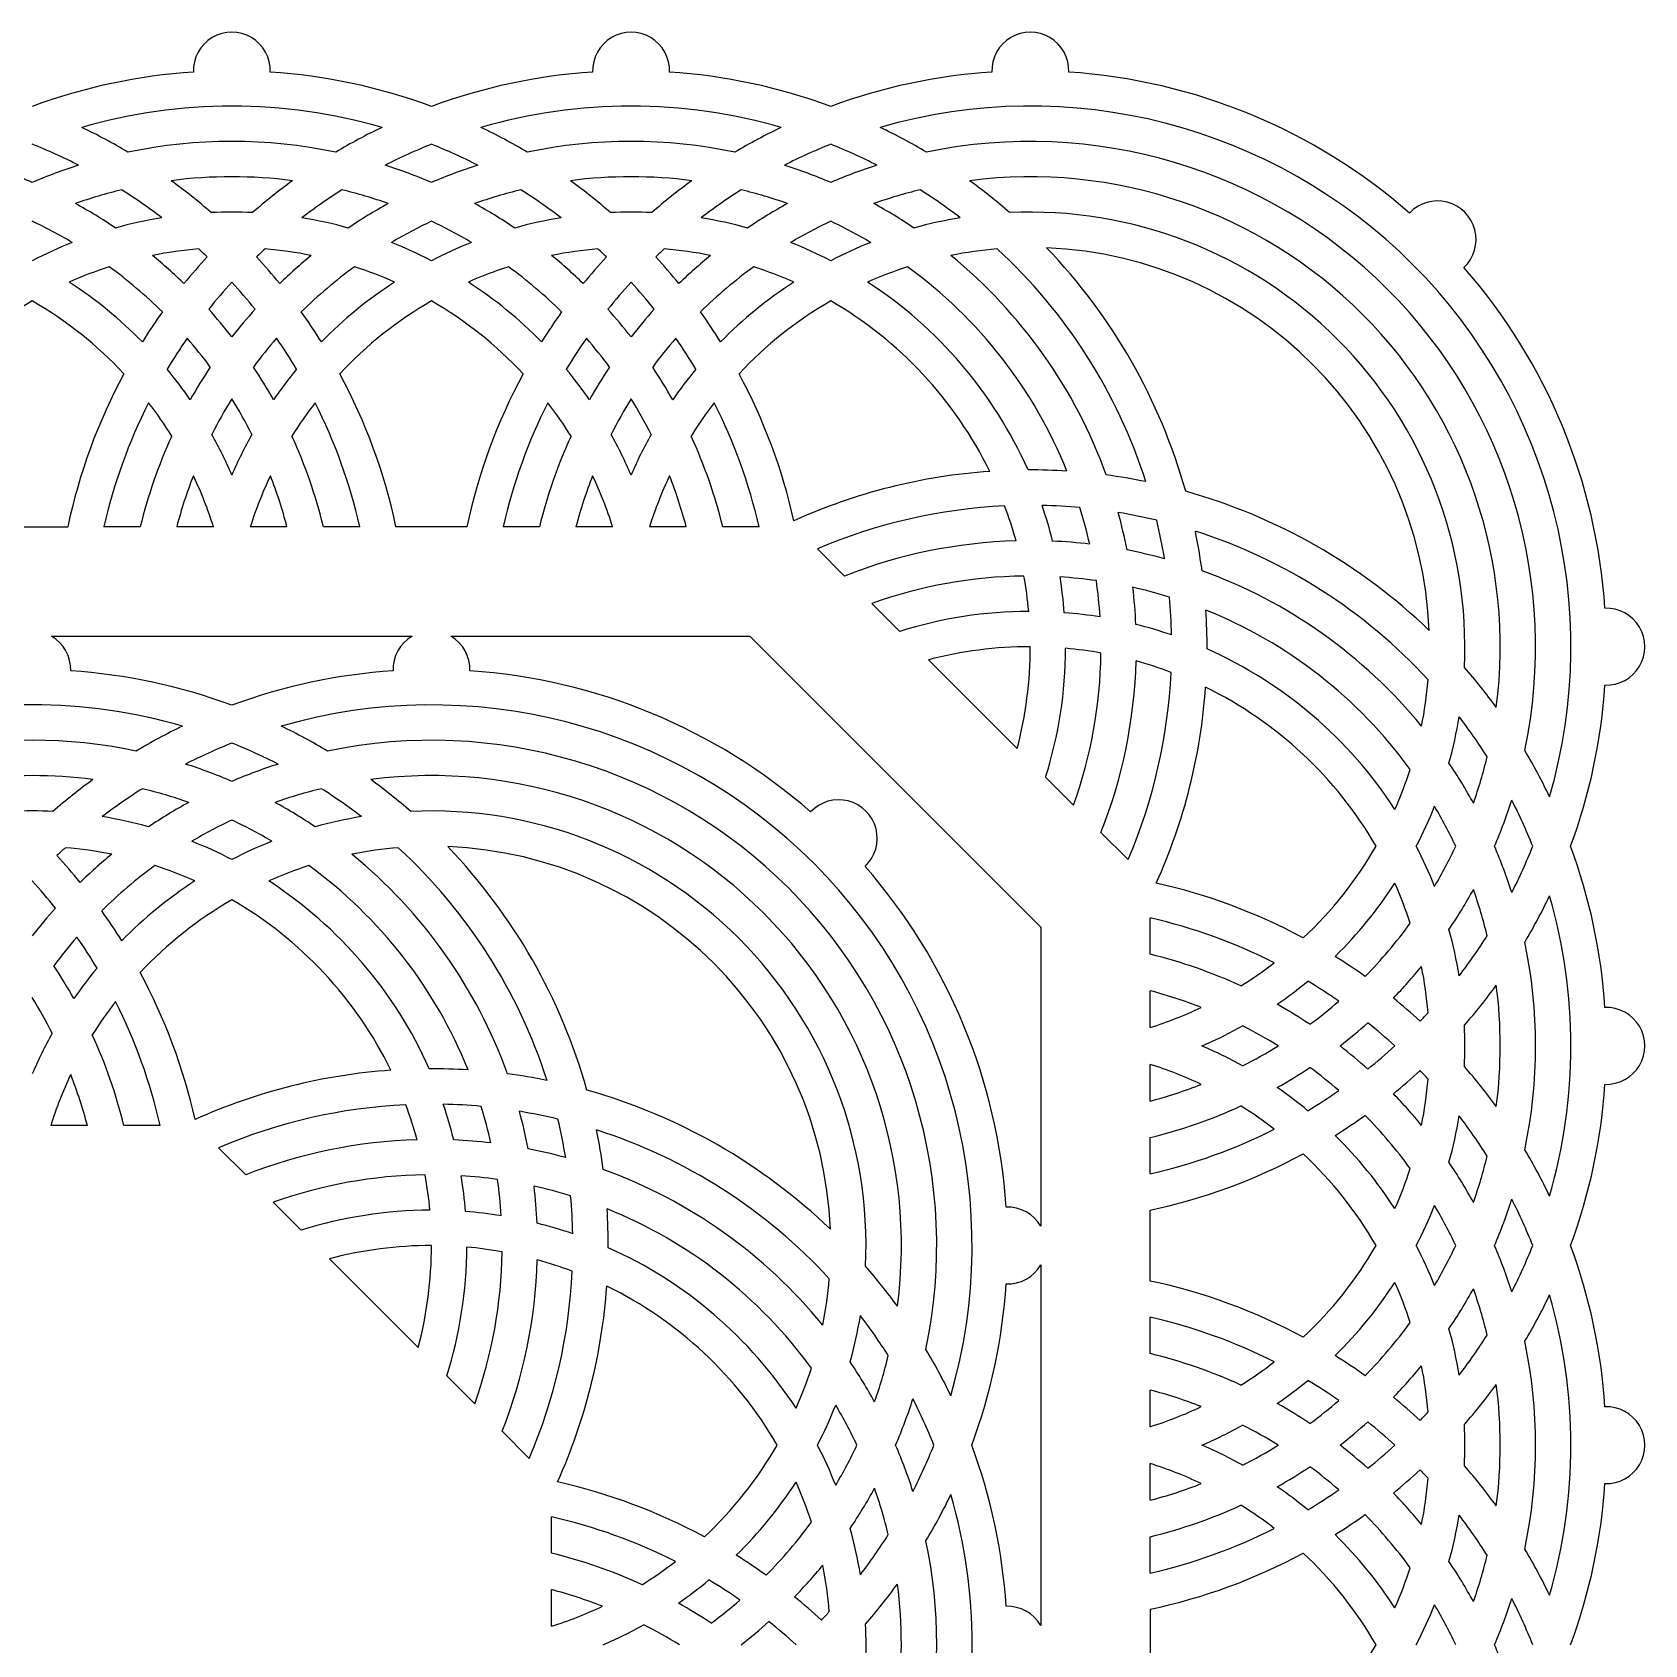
# Model space of a CAD drawing. Extents: x -292 to 350, y 432 to 626.
# Drawn here: x 258.5 to 349.7, y 529.2 to 620.5 of the extents above; entities that cross this region are included whole.
import ezdxf

# ---------------------------------------------------------------- set-up
doc = ezdxf.new("R2010")
doc.units = 0
doc.layers.get('0').update_dxf_attribs({"linetype": 'CONTINUOUS'})

msp = doc.modelspace()

# ---------------------------------------------------------------- linework, layer by layer
for p, q in [((256.453638, 592.485139), (260.469554, 592.485139)), ((264.572347, 592.485139), (262.51746, 592.485139)), ((268.710361, 592.485139), (266.635892, 592.485139)), ((272.873381, 592.485139), (270.798911, 592.485139)), ((276.991813, 592.485139), (274.936925, 592.485139)), ((283.055635, 592.485139), (279.039718, 592.485139)), ((287.158428, 592.485139), (285.10354, 592.485139)), ((291.296442, 592.485139), (289.221972, 592.485139)), ((295.459461, 592.485139), (293.384992, 592.485139)), ((299.577893, 592.485139), (297.523006, 592.485139)), ((304.416457, 589.694481), (302.884533, 591.226405)), ((307.547646, 586.563292), (305.968775, 588.142163)), ((259.556102, 586.285139), (279.95317, 586.285139)), ((282.142182, 586.285139), (299.057674, 586.285139)), ((315.515143, 569.82767), (299.057674, 586.285139)), ((314.178762, 579.932176), (309.16218, 584.948758)), ((317.372167, 576.738771), (315.793296, 578.317642)), ((320.456409, 573.654529), (318.924485, 575.186453)), ((321.715143, 568.293002), (321.715143, 570.347889)), ((315.515143, 569.82767), (315.515143, 552.912178)), ((321.715143, 564.154988), (321.715143, 566.229457)), ((321.715143, 559.991968), (321.715143, 562.066437)), ((261.580341, 558.606019), (259.505871, 558.606019)), ((265.698773, 558.606019), (263.643885, 558.606019)), ((321.715143, 555.873536), (321.715143, 557.928423)), ((270.537337, 555.815361), (269.005412, 557.347285)), ((273.668526, 552.684171), (272.089655, 554.263043)), ((321.715143, 549.809714), (321.715143, 553.825631)), ((280.299641, 546.053056), (275.28306, 551.069637)), ((315.515143, 550.723166), (315.515143, 530.326098)), ((321.715143, 545.706921), (321.715143, 547.761809)), ((283.493047, 542.859651), (281.914175, 544.438522)), ((321.715143, 541.568907), (321.715143, 543.643377)), ((286.577289, 539.775408), (285.045365, 541.307333)), ((321.715143, 537.405888), (321.715143, 539.480357)), ((287.836023, 534.413881), (287.836023, 536.468769)), ((321.715143, 533.287456), (321.715143, 535.342343)), ((287.836023, 530.275867), (287.836023, 532.350337)), ((321.715143, 531.23955), (321.715143, 527.223634))]:
    msp.add_line(p, q)
for centre, radius, start, end in [((269.754636, 618.282873), 2.176594, 358.086103, 181.913897), ((292.340717, 618.282873), 2.176594, 358.086103, 181.913897), ((314.926797, 618.282873), 2.176594, 358.086103, 181.913897), ((269.754636, 585.696793), 32.58608, 93.827795, 110.277068), ((269.754636, 585.696793), 32.58608, 69.722932, 86.172205), ((292.340717, 585.696793), 32.58608, 93.827795, 110.277068), ((292.340717, 585.696793), 32.58608, 69.722932, 86.172205), ((314.926797, 585.696793), 32.58608, 93.827795, 110.277068), ((314.926797, 585.696793), 32.58608, 48.827795, 86.172205), ((269.754636, 585.696793), 30.58608, 73.872466, 106.127534), ((292.340717, 585.696793), 30.58608, 73.872466, 106.127534), ((314.926797, 585.696793), 30.58608, 343.872466, 106.127534), ((247.168556, 585.696793), 32.58608, 59.150097, 64.380482), ((292.340717, 585.696793), 32.58608, 115.619518, 120.849903), ((269.754636, 585.696793), 32.58608, 59.150097, 64.380482), ((314.926797, 585.696793), 32.58608, 115.619518, 120.849903), ((292.340717, 585.696793), 32.58608, 59.150097, 64.380482), ((247.168556, 585.696793), 30.58608, 62.943008, 68.332383), ((269.754636, 585.696793), 28.58608, 78.137546, 101.862454), ((292.340717, 585.696793), 30.58608, 111.667617, 117.056992), ((269.754636, 585.696793), 30.58608, 62.943008, 68.332383), ((292.340717, 585.696793), 28.58608, 78.137546, 101.862454), ((314.926797, 585.696793), 30.58608, 111.667617, 117.056992), ((292.340717, 585.696793), 30.58608, 62.943008, 68.332383), ((314.926797, 585.696793), 28.58608, 348.137546, 101.862454), ((247.168556, 585.696793), 28.58608, 66.730669, 72.337707), ((269.754636, 585.696793), 28.58608, 107.662293, 113.269331), ((269.754636, 585.696793), 26.58608, 82.57975, 97.42025), ((269.754636, 585.696793), 28.58608, 66.730669, 72.337707), ((292.340717, 585.696793), 28.58608, 107.662293, 113.269331), ((292.340717, 585.696793), 26.58608, 82.57975, 97.42025), ((292.340717, 585.696793), 28.58608, 66.730669, 72.337707), ((314.926797, 585.696793), 28.58608, 107.662293, 113.269331), ((314.926797, 585.696793), 26.58608, 352.57975, 97.42025), ((269.754636, 585.696793), 26.58608, 103.55329, 109.444394), ((247.168556, 585.696793), 30.58608, 52.496066, 57.673629), ((247.168556, 585.696793), 32.58608, 48.907092, 54.002227), ((292.340717, 585.696793), 32.58608, 125.997773, 131.092908), ((292.340717, 585.696793), 30.58608, 122.326371, 127.503934), ((269.754636, 585.696793), 26.58608, 70.555606, 76.44671), ((292.340717, 585.696793), 26.58608, 103.55329, 109.444394), ((269.754636, 585.696793), 30.58608, 52.496066, 57.673629), ((269.754636, 585.696793), 32.58608, 48.907092, 54.002227), ((314.926797, 585.696793), 32.58608, 125.997773, 131.092908), ((314.926797, 585.696793), 30.58608, 122.326371, 127.503934), ((292.340717, 585.696793), 26.58608, 70.555606, 76.44671), ((314.926797, 585.696793), 26.58608, 103.55329, 109.444394), ((292.340717, 585.696793), 30.58608, 52.496066, 57.673629), ((292.340717, 585.696793), 32.58608, 48.907092, 54.002227), ((247.168556, 585.696793), 28.58608, 55.960564, 61.281528), ((292.340717, 585.696793), 28.58608, 118.718472, 124.039436), ((269.754636, 585.696793), 28.58608, 55.960564, 61.281528), ((314.926797, 585.696793), 28.58608, 118.718472, 124.039436), ((292.340717, 585.696793), 28.58608, 55.960564, 61.281528), ((337.968635, 608.738631), 2.176594, 313.086103, 136.913897), ((247.168556, 585.696793), 26.58608, 59.336698, 64.863725), ((269.754636, 585.696793), 24.58608, 99.280126, 105.534574), ((269.754636, 585.696793), 24.58608, 87.277429, 92.722571), ((269.754636, 585.696793), 24.58608, 74.465426, 80.719874), ((292.340717, 585.696793), 26.58608, 115.136275, 120.663302), ((269.754636, 585.696793), 26.58608, 59.336698, 64.863725), ((292.340717, 585.696793), 24.58608, 99.280126, 105.534574), ((292.340717, 585.696793), 24.58608, 87.277429, 92.722571), ((292.340717, 585.696793), 24.58608, 74.465426, 80.719874), ((314.926797, 585.696793), 26.58608, 115.136275, 120.663302), ((292.340717, 585.696793), 26.58608, 59.336698, 64.863725), ((314.926797, 585.696793), 24.58608, 99.280126, 105.534574), ((314.926797, 585.696793), 24.58608, 357.277429, 92.722571), ((269.754636, 585.696793), 24.58608, 111.541487, 117.343661), ((269.754636, 585.696793), 24.58608, 62.656339, 68.458513), ((292.340717, 585.696793), 24.58608, 111.541487, 117.343661), ((292.340717, 585.696793), 24.58608, 62.656339, 68.458513), ((314.926797, 585.696793), 24.58608, 111.541487, 117.343661), ((269.754636, 585.696793), 22.58608, 94.765084, 101.482265), ((247.168556, 585.696793), 28.58608, 45.943914, 50.741132), ((292.340717, 585.696793), 32.58608, 137.394901, 140.917207), ((247.168556, 585.696793), 30.58608, 46.154152, 47.382542), ((292.340717, 585.696793), 30.58608, 132.617458, 133.845848), ((247.168556, 585.696793), 32.58608, 39.082793, 42.605099), ((269.754636, 585.696793), 22.58608, 78.517735, 85.234916), ((292.340717, 585.696793), 28.58608, 129.258868, 134.056086), ((269.754636, 585.696793), 28.58608, 45.943914, 50.741132), ((292.340717, 585.696793), 22.58608, 94.765084, 101.482265), ((314.926797, 585.696793), 32.58608, 137.394901, 140.917207), ((269.754636, 585.696793), 30.58608, 46.154152, 47.382542), ((314.926797, 585.696793), 30.58608, 132.617458, 133.845848), ((269.754636, 585.696793), 32.58608, 39.082793, 42.605099), ((292.340717, 585.696793), 22.58608, 78.517735, 85.234916), ((314.926797, 585.696793), 28.58608, 129.258868, 134.056086), ((314.926797, 585.696793), 22.58608, 94.765084, 101.482265), ((292.340717, 585.696793), 28.58608, 19.868313, 50.741132), ((292.340717, 585.696793), 30.58608, 17.774315, 47.382542), ((314.926797, 585.696793), 22.58608, 2.336287, 87.663713), ((292.340717, 585.696793), 32.58608, 15.652175, 43.831856), ((269.754636, 585.696793), 22.58608, 107.891625, 114.049725), ((247.168556, 585.696793), 26.58608, 45.433869, 53.945813), ((292.340717, 585.696793), 26.58608, 126.054187, 134.566131), ((269.754636, 585.696793), 22.58608, 65.950275, 72.108375), ((292.340717, 585.696793), 22.58608, 107.891625, 114.049725), ((269.754636, 585.696793), 26.58608, 45.433869, 53.945813), ((314.926797, 585.696793), 26.58608, 126.054187, 134.566131), ((292.340717, 585.696793), 22.58608, 65.950275, 72.108375), ((314.926797, 585.696793), 22.58608, 107.891625, 114.049725), ((292.340717, 585.696793), 26.58608, 21.940945, 53.945813), ((314.926797, 585.696793), 32.58608, 3.827795, 41.172205), ((247.168556, 585.696793), 24.58608, 44.541724, 57.024862), ((292.340717, 585.696793), 30.58608, 137.598961, 141.377059), ((247.168556, 585.696793), 30.58608, 38.622941, 42.401039), ((292.340717, 585.696793), 24.58608, 122.975138, 135.458276), ((269.754636, 585.696793), 24.58608, 44.541724, 57.024862), ((314.926797, 585.696793), 30.58608, 137.598961, 141.377059), ((269.754636, 585.696793), 30.58608, 38.622941, 42.401039), ((314.926797, 585.696793), 24.58608, 122.975138, 135.458276), ((292.340717, 585.696793), 24.58608, 23.999232, 57.024862), ((269.754636, 585.696793), 22.58608, 120, 136.854354), ((247.168556, 585.696793), 22.58608, 43.145646, 60), ((292.340717, 585.696793), 22.58608, 120, 136.854354), ((269.754636, 585.696793), 22.58608, 43.145646, 60), ((314.926797, 585.696793), 22.58608, 120, 136.854354), ((292.340717, 585.696793), 22.58608, 26.050875, 60), ((292.340717, 585.696793), 32.58608, 144.460726, 148.046876), ((247.168556, 585.696793), 28.58608, 37.804429, 41.902385), ((292.340717, 585.696793), 28.58608, 138.097615, 142.195571), ((247.168556, 585.696793), 32.58608, 31.953124, 35.539274), ((314.926797, 585.696793), 32.58608, 144.460726, 148.046876), ((269.754636, 585.696793), 28.58608, 37.804429, 41.902385), ((314.926797, 585.696793), 28.58608, 138.097615, 142.195571), ((269.754636, 585.696793), 32.58608, 31.953124, 35.539274), ((292.340717, 585.696793), 30.58608, 145.205401, 149.119572), ((247.168556, 585.696793), 26.58608, 36.524261, 41.032805), ((292.340717, 585.696793), 26.58608, 138.967195, 143.475739), ((247.168556, 585.696793), 30.58608, 30.880428, 34.794599), ((314.926797, 585.696793), 30.58608, 145.205401, 149.119572), ((269.754636, 585.696793), 26.58608, 36.524261, 41.032805), ((314.926797, 585.696793), 26.58608, 138.967195, 143.475739), ((269.754636, 585.696793), 30.58608, 30.880428, 34.794599), ((247.168556, 585.696793), 24.58608, 34.623866, 39.680167), ((292.340717, 585.696793), 28.58608, 146.390954, 150.746062), ((247.168556, 585.696793), 28.58608, 29.253938, 33.609046), ((292.340717, 585.696793), 24.58608, 140.319833, 145.376134), ((269.754636, 585.696793), 24.58608, 34.623866, 39.680167), ((314.926797, 585.696793), 28.58608, 146.390954, 150.746062), ((269.754636, 585.696793), 28.58608, 29.253938, 33.609046), ((314.926797, 585.696793), 24.58608, 140.319833, 145.376134), ((292.340717, 585.696793), 32.58608, 151.706124, 167.976056), ((247.168556, 585.696793), 32.58608, 12.023944, 28.293876), ((314.926797, 585.696793), 32.58608, 151.706124, 167.976056), ((269.754636, 585.696793), 32.58608, 12.636056, 28.293876), ((292.340717, 585.696793), 30.58608, 153.174168, 167.176858), ((247.168556, 585.696793), 22.58608, 31.839164, 37.670782), ((292.340717, 585.696793), 26.58608, 148.162251, 153.14531), ((247.168556, 585.696793), 26.58608, 26.85469, 31.837749), ((292.340717, 585.696793), 22.58608, 142.329218, 148.160836), ((247.168556, 585.696793), 30.58608, 12.823142, 26.825832), ((314.926797, 585.696793), 30.58608, 153.174168, 167.176858), ((269.754636, 585.696793), 22.58608, 31.839164, 37.670782), ((314.926797, 585.696793), 26.58608, 148.162251, 153.14531), ((269.754636, 585.696793), 26.58608, 26.85469, 31.837749), ((314.926797, 585.696793), 22.58608, 142.329218, 148.160836), ((269.754636, 585.696793), 30.58608, 12.823142, 26.825832), ((292.340717, 585.696793), 28.58608, 155.366603, 166.262713), ((247.168556, 585.696793), 24.58608, 23.27003, 29.240468), ((292.340717, 585.696793), 24.58608, 150.759532, 156.72997), ((247.168556, 585.696793), 28.58608, 13.737287, 24.633397), ((314.926797, 585.696793), 28.58608, 155.366603, 166.262713), ((269.754636, 585.696793), 24.58608, 23.27003, 29.240468), ((314.926797, 585.696793), 24.58608, 150.759532, 156.72997), ((269.754636, 585.696793), 28.58608, 13.737287, 24.633397), ((292.340717, 585.696793), 26.58608, 158.659472, 165.206586), ((247.168556, 585.696793), 22.58608, 17.490907, 25.363446), ((292.340717, 585.696793), 22.58608, 154.636554, 162.509093), ((247.168556, 585.696793), 26.58608, 14.793414, 21.340528), ((314.926797, 585.696793), 26.58608, 158.659472, 165.206586), ((269.754636, 585.696793), 22.58608, 17.490907, 25.363446), ((314.926797, 585.696793), 22.58608, 154.636554, 162.509093), ((269.754636, 585.696793), 26.58608, 14.793414, 21.340528), ((314.926797, 563.110713), 32.58608, 94.037994, 114.233842), ((314.926797, 563.110713), 32.58608, 86.350212, 90.220568), ((314.926797, 563.110713), 32.58608, 78.422125, 82.419989), ((314.926797, 563.110713), 32.58608, 46.168144, 74.347825), ((314.926797, 563.110713), 30.58608, 92.719596, 113.18599), ((292.340717, 585.696793), 22.58608, 15.37552, 20.651032), ((292.340717, 585.696793), 24.58608, 14.057998, 18.971253), ((314.926797, 563.110713), 30.58608, 84.732064, 88.755065), ((292.340717, 585.696793), 26.58608, 12.60523, 17.220516), ((292.340717, 585.696793), 28.58608, 11.034717, 15.403701), ((314.926797, 563.110713), 30.58608, 76.477126, 80.642459), ((292.340717, 585.696793), 30.58608, 9.357541, 13.522874), ((314.926797, 563.110713), 30.58608, 42.617458, 72.225685), ((292.340717, 585.696793), 32.58608, 7.580011, 11.577875), ((314.926797, 563.110713), 28.58608, 91.620479, 111.572198), ((314.926797, 563.110713), 28.58608, 83.251497, 87.466399), ((314.926797, 563.110713), 28.58608, 74.596299, 78.965283), ((314.926797, 563.110713), 26.58608, 90.768516, 109.690799), ((292.340717, 585.696793), 22.58608, 5.079794, 10.194738), ((314.926797, 563.110713), 26.58608, 81.921428, 86.374541), ((292.340717, 585.696793), 24.58608, 4.489614, 9.237638), ((292.340717, 585.696793), 26.58608, 3.625459, 8.078572), ((314.926797, 563.110713), 28.58608, 39.258868, 70.131687), ((314.926797, 563.110713), 26.58608, 72.779484, 77.39477), ((292.340717, 585.696793), 28.58608, 2.533601, 6.748503), ((292.340717, 585.696793), 30.58608, 1.244935, 5.267936), ((314.926797, 563.110713), 24.58608, 90.206732, 107.46573), ((314.926797, 563.110713), 24.58608, 80.762362, 85.510386), ((314.926797, 563.110713), 26.58608, 36.054187, 68.059055), ((292.340717, 585.696793), 32.58608, 359.779432, 3.649788), ((347.512877, 585.696793), 2.176594, 268.086103, 91.913897), ((314.926797, 563.110713), 24.58608, 71.028747, 75.942002), ((258.461596, 584.403753), 2.176594, 358.086103, 59.811085), ((281.047676, 584.403753), 2.176594, 120.188915, 181.913897), ((281.047676, 584.403753), 2.176594, 358.086103, 59.811085), ((314.926797, 563.110713), 22.58608, 90, 104.787139), ((292.340717, 585.696793), 22.58608, 345.212861, 0), ((292.340717, 585.696793), 24.58608, 342.53427, 359.793268), ((314.926797, 563.110713), 22.58608, 79.805262, 84.920206), ((292.340717, 585.696793), 26.58608, 340.309201, 359.231484), ((292.340717, 585.696793), 28.58608, 338.427802, 358.379521), ((314.926797, 563.110713), 22.58608, 69.348968, 74.62448), ((314.926797, 563.110713), 24.58608, 32.975138, 66.000768), ((258.461596, 551.817672), 32.58608, 69.722932, 86.172205), ((281.047676, 551.817672), 32.58608, 93.827795, 110.277068), ((281.047676, 551.817672), 32.58608, 48.827795, 86.172205), ((292.340717, 585.696793), 30.58608, 336.81401, 357.280404), ((314.926797, 563.110713), 32.58608, 35.997773, 41.092908), ((292.340717, 585.696793), 32.58608, 335.766158, 355.962006), ((314.926797, 563.110713), 22.58608, 30, 63.949125), ((314.926797, 585.696793), 22.58608, 348.517735, 355.234916), ((314.926797, 585.696793), 32.58608, 339.722932, 356.172205), ((258.461596, 551.817672), 30.58608, 73.872466, 106.127534), ((281.047676, 551.817672), 30.58608, 343.872466, 106.127534), ((281.047676, 551.817672), 32.58608, 115.619518, 120.849903), ((258.461596, 551.817672), 32.58608, 59.150097, 64.380482), ((314.926797, 585.696793), 24.58608, 344.465426, 350.719874), ((314.926797, 563.110713), 30.58608, 32.326371, 37.503934), ((258.461596, 551.817672), 28.58608, 78.137546, 101.862454), ((281.047676, 551.817672), 30.58608, 111.667617, 117.056992), ((258.461596, 551.817672), 30.58608, 62.943008, 68.332383), ((281.047676, 551.817672), 28.58608, 348.137546, 101.862454), ((314.926797, 585.696793), 26.58608, 340.555606, 346.44671), ((314.926797, 563.110713), 32.58608, 25.619518, 30.849903), ((258.461596, 551.817672), 26.58608, 82.57975, 97.42025), ((258.461596, 551.817672), 28.58608, 66.730669, 72.337707), ((281.047676, 551.817672), 28.58608, 107.662293, 113.269331), ((281.047676, 551.817672), 26.58608, 352.57975, 97.42025), ((314.926797, 585.696793), 22.58608, 335.950275, 342.108375), ((314.926797, 563.110713), 28.58608, 28.718472, 34.039436), ((281.047676, 551.817672), 32.58608, 125.997773, 131.092908), ((281.047676, 551.817672), 30.58608, 122.326371, 127.503934), ((258.461596, 551.817672), 26.58608, 70.555606, 76.44671), ((281.047676, 551.817672), 26.58608, 103.55329, 109.444394), ((258.461596, 551.817672), 30.58608, 52.496066, 57.673629), ((258.461596, 551.817672), 32.58608, 48.907092, 54.002227), ((281.047676, 551.817672), 28.58608, 118.718472, 124.039436), ((258.461596, 551.817672), 28.58608, 55.960564, 61.281528), ((304.089515, 574.859511), 2.176594, 313.086103, 136.913897), ((314.926797, 585.696793), 24.58608, 332.656339, 338.458513), ((314.926797, 563.110713), 26.58608, 25.136275, 30.663302), ((314.926797, 585.696793), 28.58608, 336.730669, 342.337707), ((314.926797, 563.110713), 30.58608, 21.667617, 27.056992), ((258.461596, 551.817672), 24.58608, 87.277429, 92.722571), ((258.461596, 551.817672), 24.58608, 74.465426, 80.719874), ((281.047676, 551.817672), 26.58608, 115.136275, 120.663302), ((258.461596, 551.817672), 26.58608, 59.336698, 64.863725), ((281.047676, 551.817672), 24.58608, 99.280126, 105.534574), ((281.047676, 551.817672), 24.58608, 357.277429, 92.722571), ((281.047676, 551.817672), 30.58608, 132.617458, 133.845848), ((235.875516, 551.817672), 32.58608, 39.082793, 42.605099), ((258.461596, 551.817672), 22.58608, 78.517735, 85.234916), ((281.047676, 551.817672), 28.58608, 129.258868, 134.056086), ((258.461596, 551.817672), 24.58608, 62.656339, 68.458513), ((281.047676, 551.817672), 24.58608, 111.541487, 117.343661), ((281.047676, 551.817672), 22.58608, 94.765084, 101.482265), ((258.461596, 551.817672), 28.58608, 19.868313, 50.741132), ((258.461596, 551.817672), 30.58608, 17.774315, 47.382542), ((281.047676, 551.817672), 22.58608, 2.336287, 87.663713), ((258.461596, 551.817672), 32.58608, 15.652175, 43.831856), ((314.926797, 585.696793), 22.58608, 313.145646, 330), ((314.926797, 563.110713), 24.58608, 21.541487, 27.343661), ((314.926797, 585.696793), 26.58608, 329.336698, 334.863725), ((314.926797, 563.110713), 28.58608, 17.662293, 23.269331), ((314.926797, 585.696793), 30.58608, 332.943008, 338.332383), ((314.926797, 563.110713), 32.58608, 3.827795, 20.277068), ((281.047676, 551.817672), 26.58608, 126.054187, 134.566131), ((258.461596, 551.817672), 22.58608, 65.950275, 72.108375), ((281.047676, 551.817672), 22.58608, 107.891625, 114.049725), ((258.461596, 551.817672), 26.58608, 21.940945, 53.945813), ((281.047676, 551.817672), 32.58608, 3.827795, 41.172205), ((235.875516, 551.817672), 30.58608, 38.622941, 42.401039), ((281.047676, 551.817672), 24.58608, 122.975138, 135.458276), ((258.461596, 551.817672), 24.58608, 23.999232, 57.024862), ((314.926797, 540.524632), 32.58608, 61.706124, 77.363944), ((314.926797, 585.696793), 24.58608, 314.541724, 327.024862), ((314.926797, 563.110713), 22.58608, 17.891625, 24.049725), ((281.047676, 551.817672), 22.58608, 120, 136.854354), ((258.461596, 551.817672), 22.58608, 26.050875, 60), ((314.926797, 585.696793), 28.58608, 325.960564, 331.281528), ((314.926797, 563.110713), 26.58608, 13.55329, 19.444394), ((314.926797, 585.696793), 32.58608, 329.150097, 334.380482), ((314.926797, 563.110713), 30.58608, 343.872466, 16.127534), ((281.047676, 551.817672), 28.58608, 138.097615, 142.195571), ((235.875516, 551.817672), 32.58608, 31.953124, 35.539274), ((314.926797, 540.524632), 30.58608, 63.174168, 77.176858), ((281.047676, 551.817672), 26.58608, 138.967195, 143.475739), ((235.875516, 551.817672), 30.58608, 30.880428, 34.794599), ((314.926797, 585.696793), 26.58608, 315.433869, 323.945813), ((314.926797, 563.110713), 24.58608, 9.280126, 15.534574), ((314.926797, 585.696793), 30.58608, 322.496066, 327.673629), ((314.926797, 563.110713), 28.58608, 348.137546, 11.862454), ((235.875516, 551.817672), 28.58608, 29.253938, 33.609046), ((281.047676, 551.817672), 24.58608, 140.319833, 145.376134), ((314.926797, 540.524632), 28.58608, 65.366603, 76.262713), ((314.926797, 585.696793), 22.58608, 301.839164, 307.670782), ((314.926797, 540.524632), 32.58608, 54.460726, 58.046876), ((314.926797, 585.696793), 28.58608, 315.943914, 320.741132), ((314.926797, 563.110713), 22.58608, 4.765084, 11.482265), ((235.875516, 551.817672), 32.58608, 12.636056, 28.293876), ((314.926797, 585.696793), 24.58608, 304.623866, 309.680167), ((314.926797, 540.524632), 30.58608, 55.205401, 59.119572), ((314.926797, 585.696793), 32.58608, 318.907092, 324.002227), ((314.926797, 563.110713), 26.58608, 352.57975, 7.42025), ((235.875516, 551.817672), 26.58608, 26.85469, 31.837749), ((281.047676, 551.817672), 22.58608, 142.329218, 148.160836), ((235.875516, 551.817672), 30.58608, 12.823142, 26.825832), ((314.926797, 540.524632), 26.58608, 68.659472, 75.206586), ((314.926797, 585.696793), 26.58608, 306.524261, 311.032805), ((314.926797, 540.524632), 32.58608, 47.394901, 50.917207), ((314.926797, 585.696793), 22.58608, 287.490907, 295.363446), ((314.926797, 540.524632), 28.58608, 56.390954, 60.746062), ((314.926797, 585.696793), 30.58608, 316.154152, 317.382542), ((347.512877, 563.110713), 2.176594, 268.086103, 91.913897), ((281.047676, 551.817672), 24.58608, 150.759532, 156.72997), ((314.926797, 585.696793), 24.58608, 293.27003, 299.240468), ((314.926797, 540.524632), 26.58608, 58.162251, 63.14531), ((314.926797, 585.696793), 28.58608, 307.804429, 311.902385), ((314.926797, 540.524632), 30.58608, 47.598961, 51.377059), ((314.926797, 563.110713), 24.58608, 357.277429, 2.722571), ((235.875516, 551.817672), 28.58608, 13.737287, 24.633397), ((314.926797, 540.524632), 24.58608, 60.759532, 66.72997), ((314.926797, 585.696793), 26.58608, 296.85469, 301.837749), ((314.926797, 540.524632), 28.58608, 48.097615, 52.195571), ((314.926797, 585.696793), 30.58608, 308.622941, 312.401039), ((314.926797, 540.524632), 22.58608, 64.636554, 72.509093), ((281.047676, 551.817672), 22.58608, 154.636554, 162.509093), ((235.875516, 551.817672), 26.58608, 14.793414, 21.340528), ((281.047676, 529.231592), 32.58608, 94.037994, 114.233842), ((281.047676, 529.231592), 32.58608, 86.350212, 90.220568), ((281.047676, 529.231592), 32.58608, 78.422125, 82.419989), ((314.926797, 585.696793), 28.58608, 299.253938, 303.609046), ((314.926797, 540.524632), 26.58608, 48.967195, 53.475739), ((314.926797, 585.696793), 32.58608, 309.082793, 312.605099), ((314.926797, 540.524632), 30.58608, 42.617458, 43.845848), ((314.926797, 563.110713), 22.58608, 348.517735, 355.234916), ((314.926797, 540.524632), 32.58608, 35.997773, 41.092908), ((281.047676, 529.231592), 32.58608, 46.168144, 74.347825), ((314.926797, 585.696793), 26.58608, 284.793414, 291.340528), ((314.926797, 540.524632), 24.58608, 50.319833, 55.376134), ((314.926797, 585.696793), 30.58608, 300.880428, 304.794599), ((314.926797, 540.524632), 28.58608, 39.258868, 44.056086), ((314.926797, 563.110713), 32.58608, 339.722932, 356.172205), ((281.047676, 529.231592), 30.58608, 92.719596, 113.18599), ((258.461596, 551.817672), 22.58608, 15.37552, 20.651032), ((258.461596, 551.817672), 24.58608, 14.057998, 18.971253), ((281.047676, 529.231592), 30.58608, 84.732064, 88.755065), ((258.461596, 551.817672), 26.58608, 12.60523, 17.220516), ((258.461596, 551.817672), 28.58608, 11.034717, 15.403701), ((281.047676, 529.231592), 30.58608, 76.477126, 80.642459), ((314.926797, 585.696793), 28.58608, 283.737287, 294.633397), ((314.926797, 540.524632), 22.58608, 52.329218, 58.160836), ((258.461596, 551.817672), 30.58608, 9.357541, 13.522874), ((281.047676, 529.231592), 30.58608, 42.617458, 72.225685), ((258.461596, 551.817672), 32.58608, 7.580011, 11.577875), ((314.926797, 585.696793), 30.58608, 282.823142, 296.825832), ((314.926797, 585.696793), 32.58608, 301.953124, 305.539274), ((314.926797, 540.524632), 26.58608, 36.054187, 44.566131), ((314.926797, 563.110713), 24.58608, 344.465426, 350.719874), ((314.926797, 540.524632), 30.58608, 32.326371, 37.503934), ((281.047676, 529.231592), 28.58608, 91.620479, 111.572198), ((281.047676, 529.231592), 28.58608, 83.251497, 87.466399), ((314.926797, 540.524632), 24.58608, 32.975138, 45.458276), ((281.047676, 529.231592), 28.58608, 74.596299, 78.965283), ((314.926797, 585.696793), 32.58608, 282.023944, 298.293876), ((314.926797, 540.524632), 22.58608, 30, 46.854354), ((314.926797, 540.524632), 28.58608, 28.718472, 34.039436), ((314.926797, 563.110713), 26.58608, 340.555606, 346.44671), ((314.926797, 540.524632), 32.58608, 25.619518, 30.849903), ((281.047676, 529.231592), 26.58608, 90.768516, 109.690799), ((258.461596, 551.817672), 22.58608, 5.079794, 10.194738), ((258.461596, 551.817672), 24.58608, 4.489614, 9.237638), ((281.047676, 529.231592), 26.58608, 81.921428, 86.374541), ((281.047676, 529.231592), 28.58608, 39.258868, 70.131687), ((314.926797, 563.110713), 22.58608, 335.950275, 342.108375), ((258.461596, 551.817672), 26.58608, 3.625459, 8.078572), ((281.047676, 529.231592), 26.58608, 72.779484, 77.39477), ((258.461596, 551.817672), 28.58608, 2.533601, 6.748503), ((281.047676, 529.231592), 24.58608, 90.206732, 107.46573), ((258.461596, 551.817672), 30.58608, 1.244935, 5.267936), ((281.047676, 529.231592), 26.58608, 36.054187, 68.059055), ((258.461596, 551.817672), 32.58608, 359.779432, 3.649788), ((313.633757, 551.817672), 2.176594, 30.188915, 91.913897), ((314.926797, 563.110713), 24.58608, 332.656339, 338.458513), ((314.926797, 540.524632), 26.58608, 25.136275, 30.663302), ((314.926797, 563.110713), 28.58608, 336.730669, 342.337707), ((314.926797, 540.524632), 30.58608, 21.667617, 27.056992), ((281.047676, 529.231592), 24.58608, 80.762362, 85.510386), ((281.047676, 529.231592), 24.58608, 71.028747, 75.942002), ((281.047676, 529.231592), 22.58608, 90, 104.787139), ((258.461596, 551.817672), 22.58608, 345.212861, 0), ((258.461596, 551.817672), 24.58608, 342.53427, 359.793268), ((281.047676, 529.231592), 22.58608, 79.805262, 84.920206), ((258.461596, 551.817672), 26.58608, 340.309201, 359.231484), ((281.047676, 529.231592), 24.58608, 32.975138, 66.000768), ((314.926797, 563.110713), 22.58608, 313.145646, 330), ((314.926797, 540.524632), 24.58608, 21.541487, 27.343661), ((314.926797, 563.110713), 26.58608, 329.336698, 334.863725), ((314.926797, 540.524632), 28.58608, 17.662293, 23.269331), ((314.926797, 563.110713), 30.58608, 332.943008, 338.332383), ((314.926797, 540.524632), 32.58608, 3.827795, 20.277068), ((258.461596, 551.817672), 28.58608, 338.427802, 358.379521), ((258.461596, 551.817672), 30.58608, 336.81401, 357.280404), ((281.047676, 529.231592), 22.58608, 69.348968, 74.62448), ((281.047676, 529.231592), 32.58608, 35.997773, 41.092908), ((313.633757, 551.817672), 2.176594, 268.086103, 329.811085), ((258.461596, 551.817672), 32.58608, 335.766158, 355.962006), ((281.047676, 529.231592), 22.58608, 30, 63.949125), ((281.047676, 551.817672), 22.58608, 348.517735, 355.234916), ((281.047676, 551.817672), 32.58608, 339.722932, 356.172205), ((314.926797, 517.938552), 32.58608, 61.706124, 77.976056), ((314.926797, 563.110713), 24.58608, 314.541724, 327.024862), ((314.926797, 540.524632), 22.58608, 17.891625, 24.049725), ((314.926797, 563.110713), 28.58608, 325.960564, 331.281528), ((314.926797, 540.524632), 26.58608, 13.55329, 19.444394), ((314.926797, 563.110713), 32.58608, 329.150097, 334.380482), ((314.926797, 540.524632), 30.58608, 343.872466, 16.127534), ((281.047676, 551.817672), 24.58608, 344.465426, 350.719874), ((281.047676, 529.231592), 30.58608, 32.326371, 37.503934), ((314.926797, 517.938552), 30.58608, 63.174168, 77.176858), ((314.926797, 563.110713), 26.58608, 315.433869, 323.945813), ((314.926797, 540.524632), 24.58608, 9.280126, 15.534574), ((314.926797, 563.110713), 30.58608, 322.496066, 327.673629), ((281.047676, 551.817672), 26.58608, 340.555606, 346.44671), ((281.047676, 529.231592), 32.58608, 25.619518, 30.849903), ((314.926797, 517.938552), 28.58608, 65.366603, 76.262713), ((314.926797, 517.938552), 32.58608, 54.460726, 58.046876), ((314.926797, 540.524632), 28.58608, 348.137546, 11.862454), ((281.047676, 551.817672), 22.58608, 335.950275, 342.108375), ((281.047676, 529.231592), 28.58608, 28.718472, 34.039436), ((314.926797, 563.110713), 22.58608, 301.839164, 307.670782), ((314.926797, 563.110713), 28.58608, 315.943914, 320.741132), ((314.926797, 540.524632), 22.58608, 4.765084, 11.482265), ((314.926797, 563.110713), 24.58608, 304.623866, 309.680167), ((314.926797, 517.938552), 30.58608, 55.205401, 59.119572), ((314.926797, 563.110713), 32.58608, 318.907092, 324.002227), ((314.926797, 540.524632), 26.58608, 352.57975, 7.42025), ((281.047676, 551.817672), 28.58608, 336.730669, 342.337707), ((281.047676, 529.231592), 30.58608, 21.667617, 27.056992), ((314.926797, 517.938552), 26.58608, 68.659472, 75.206586), ((314.926797, 517.938552), 28.58608, 56.390954, 60.746062), ((314.926797, 563.110713), 26.58608, 306.524261, 311.032805), ((314.926797, 517.938552), 32.58608, 47.394901, 50.917207), ((281.047676, 551.817672), 24.58608, 332.656339, 338.458513), ((281.047676, 529.231592), 26.58608, 25.136275, 30.663302), ((314.926797, 563.110713), 22.58608, 287.490907, 295.363446), ((314.926797, 563.110713), 30.58608, 316.154152, 317.382542), ((347.512877, 540.524632), 2.176594, 268.086103, 91.913897), ((314.926797, 563.110713), 24.58608, 293.27003, 299.240468), ((314.926797, 517.938552), 26.58608, 58.162251, 63.14531), ((314.926797, 563.110713), 28.58608, 307.804429, 311.902385), ((314.926797, 517.938552), 30.58608, 47.598961, 51.377059), ((314.926797, 540.524632), 24.58608, 357.277429, 2.722571), ((281.047676, 551.817672), 22.58608, 313.145646, 330), ((281.047676, 529.231592), 24.58608, 21.541487, 27.343661), ((281.047676, 551.817672), 26.58608, 329.336698, 334.863725), ((281.047676, 529.231592), 28.58608, 17.662293, 23.269331), ((281.047676, 551.817672), 30.58608, 332.943008, 338.332383), ((281.047676, 529.231592), 32.58608, 3.827795, 20.277068), ((314.926797, 517.938552), 24.58608, 60.759532, 66.72997), ((314.926797, 563.110713), 26.58608, 296.85469, 301.837749), ((314.926797, 517.938552), 28.58608, 48.097615, 52.195571), ((314.926797, 563.110713), 30.58608, 308.622941, 312.401039), ((314.926797, 517.938552), 22.58608, 64.636554, 72.509093), ((314.926797, 563.110713), 28.58608, 299.253938, 303.609046), ((314.926797, 517.938552), 26.58608, 48.967195, 53.475739), ((314.926797, 517.938552), 32.58608, 35.997773, 41.092908), ((281.047676, 506.645512), 32.58608, 61.706124, 77.363944), ((281.047676, 551.817672), 24.58608, 314.541724, 327.024862), ((281.047676, 529.231592), 22.58608, 17.891625, 24.049725), ((314.926797, 563.110713), 26.58608, 284.793414, 291.340528), ((314.926797, 563.110713), 32.58608, 309.082793, 312.605099), ((314.926797, 517.938552), 30.58608, 42.617458, 43.845848), ((314.926797, 540.524632), 22.58608, 348.517735, 355.234916), ((314.926797, 540.524632), 32.58608, 339.722932, 356.172205), ((281.047676, 551.817672), 28.58608, 325.960564, 331.281528), ((281.047676, 529.231592), 26.58608, 13.55329, 19.444394), ((281.047676, 551.817672), 32.58608, 329.150097, 334.380482), ((281.047676, 529.231592), 30.58608, 343.872466, 16.127534), ((314.926797, 517.938552), 24.58608, 50.319833, 55.376134), ((314.926797, 563.110713), 30.58608, 300.880428, 304.794599), ((314.926797, 517.938552), 28.58608, 39.258868, 44.056086), ((281.047676, 506.645512), 30.58608, 63.174168, 77.176858), ((314.926797, 563.110713), 28.58608, 283.737287, 294.633397), ((314.926797, 517.938552), 22.58608, 52.329218, 58.160836), ((314.926797, 563.110713), 32.58608, 301.953124, 305.539274), ((314.926797, 517.938552), 26.58608, 36.054187, 44.566131), ((314.926797, 540.524632), 24.58608, 344.465426, 350.719874), ((314.926797, 517.938552), 30.58608, 32.326371, 37.503934), ((281.047676, 551.817672), 26.58608, 315.433869, 323.945813), ((281.047676, 529.231592), 24.58608, 9.280126, 15.534574), ((314.926797, 563.110713), 30.58608, 282.823142, 296.825832), ((281.047676, 551.817672), 30.58608, 322.496066, 327.673629), ((281.047676, 529.231592), 28.58608, 348.137546, 11.862454), ((314.926797, 517.938552), 24.58608, 32.975138, 45.458276), ((314.926797, 517.938552), 32.58608, 25.619518, 30.849903), ((281.047676, 506.645512), 28.58608, 65.366603, 76.262713), ((281.047676, 551.817672), 22.58608, 301.839164, 307.670782), ((281.047676, 506.645512), 32.58608, 54.460726, 58.046876), ((281.047676, 551.817672), 28.58608, 315.943914, 320.741132), ((281.047676, 529.231592), 22.58608, 4.765084, 11.482265), ((314.926797, 563.110713), 32.58608, 282.023944, 298.293876), ((314.926797, 517.938552), 22.58608, 30, 46.854354), ((314.926797, 517.938552), 28.58608, 28.718472, 34.039436), ((314.926797, 540.524632), 26.58608, 340.555606, 346.44671), ((281.047676, 551.817672), 24.58608, 304.623866, 309.680167), ((281.047676, 506.645512), 30.58608, 55.205401, 59.119572), ((314.926797, 540.524632), 22.58608, 335.950275, 342.108375), ((281.047676, 506.645512), 26.58608, 68.659472, 75.206586), ((281.047676, 506.645512), 32.58608, 47.394901, 50.917207), ((281.047676, 551.817672), 32.58608, 318.907092, 324.002227), ((281.047676, 529.231592), 26.58608, 352.57975, 7.42025), ((281.047676, 551.817672), 22.58608, 287.490907, 295.363446), ((281.047676, 506.645512), 28.58608, 56.390954, 60.746062), ((281.047676, 551.817672), 26.58608, 306.524261, 311.032805), ((281.047676, 551.817672), 30.58608, 316.154152, 317.382542), ((313.633757, 529.231592), 2.176594, 30.188915, 91.913897), ((314.926797, 540.524632), 24.58608, 332.656339, 338.458513), ((314.926797, 517.938552), 26.58608, 25.136275, 30.663302), ((314.926797, 540.524632), 28.58608, 336.730669, 342.337707), ((314.926797, 517.938552), 30.58608, 21.667617, 27.056992), ((281.047676, 551.817672), 24.58608, 293.27003, 299.240468), ((281.047676, 506.645512), 26.58608, 58.162251, 63.14531), ((281.047676, 551.817672), 28.58608, 307.804429, 311.902385), ((281.047676, 506.645512), 30.58608, 47.598961, 51.377059), ((281.047676, 529.231592), 24.58608, 357.277429, 2.722571), ((314.926797, 540.524632), 22.58608, 313.145646, 330), ((314.926797, 517.938552), 28.58608, 17.662293, 23.269331)]:
    msp.add_arc(centre, radius, start, end)

doc.saveas('drawing.dxf')
